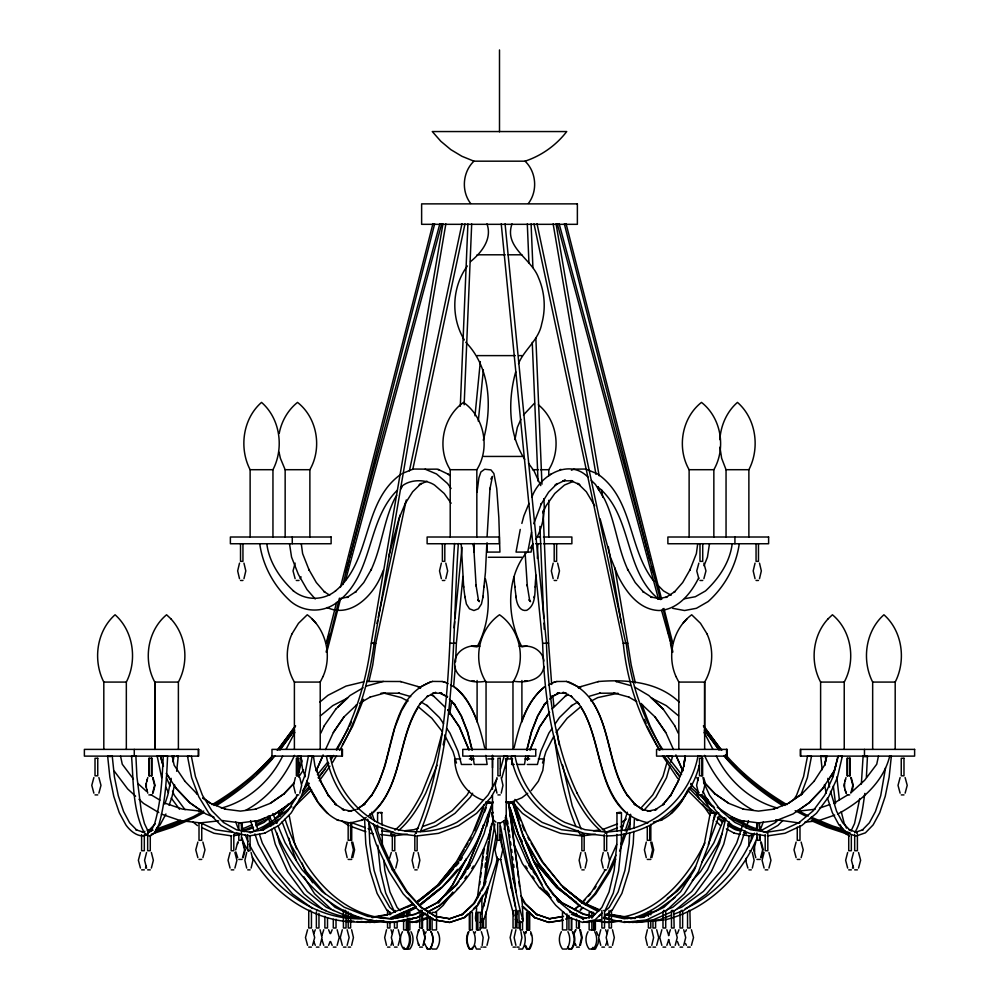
<?xml version="1.0" encoding="UTF-8"?>
<svg xmlns="http://www.w3.org/2000/svg" width="999" height="999" viewBox="0 0 999 999"><rect width="100%" height="100%" fill="white"/><g stroke="black" fill="none" stroke-linecap="round" stroke-linejoin="round"><path stroke-width="1.5" d="M492.495 767.744L492.519 756.118M616.907 834.327L616.883 843.581L614.16 870.441L609.04 891.97L601.848 907.504L592.457 916.77L593.369 916.395L582.467 918.768L583.503 918.88L571.453 914.297M616.92 831.243L616.982 812.736L620.416 812.237L621.453 812.799L621.353 843.78L618.593 870.953L613.286 893.094L605.494 909.652M537.787 543.743L537.387 558.441M473.913 552.385L474.263 543.419M486.85 543.419L485.439 572.265L482.829 597.664L481.443 604.02L478.371 608.791L473.913 610.526L469.468 608.791L466.396 604.02L464.822 596.253M487.137 535.951L489.997 488.099L489.835 489.435L492.457 476.436L490.846 479.058M506.056 801.885L508.741 802.122L507.979 802.721M863.561 755.731C861.887 757.08 869.467 756.88 866.633 755.744M454.57 543.481C447.752 638.786 453.921 742.644 415.959 832.704M460.302 406.293L467.907 223.901M458.354 543.556C451.71 639.26 457.467 741.083 420.367 831.668M464.148 404.782L471.69 223.926M455.581 661.8L456.368 643.294L462.962 576.498M629.682 832.779L629.17 843.581L624.899 870.441L618.106 891.97L609.178 907.504L604.77 911.213M629.832 829.694L630.569 814.285M633.828 831.393L633.229 843.78L628.87 871.203L621.89 893.406L612.512 909.652M633.965 828.296L634.415 818.993M163.361 755.856L163.237 755.993C162.175 778.671 161.064 801.673 154.658 823.601L151.349 830.619L152.098 829.932L148.002 832.741M167.42 755.968L167.595 756.243C166.533 779.12 165.397 802.309 158.941 824.412L154.47 833.079M863.111 755.968L861.35 784.128M866.395 777.284L867.457 756.268M746.178 858.278L746.178 862.299L747.889 868.081M320.055 945.341L322.04 937.549L320.055 929.757M146.304 783.341L146.304 787.362M235.702 849.874L237.712 842.07M754.582 847.864L754.582 851.872M844.53 783.341L844.53 787.362M598.613 939.497L598.089 943.493L595.392 949.05L589.135 949.05C585.414 944.117 584.89 937.062 587.999 931.705M476.448 906.98C477.46 911.375 473.426 918.506 476.948 922.314M515.984 596.253C516.246 602.022 519.055 611.85 526.71 610.327C538.374 603.846 533.466 586.188 536.351 575.324M453.658 686.051L455.332 666.395M477.023 492.345L478.883 477.884L480.894 471.978L484.702 469.243L490.959 469.917L493.868 473.489L496.74 488.523L498.838 517.682L499.925 552.085L487.325 552.085L487.112 542.869M482.754 895.279C480.407 897.414 483.703 925.386 481.118 918.905M864.809 793.418C862.861 806.767 861.687 820.978 854.719 832.829M454.058 627.834L454.67 621.64M454.97 618.543L462 547.34M474.987 415.784L480.332 361.601M478.296 421.178L483.354 369.917M173.064 761.962L173.951 755.744M176.661 771.253L178.247 756.243L177.023 755.731M885.526 767.919L880.718 795.728L875.411 811.575L869.38 822.801L862.162 830.181L863.124 829.732L855.519 832.229M890.196 755.744L891.345 756.268L889.122 777.284L885.226 796.34L879.732 812.711L873.151 824.874L865.421 832.829L856.58 835.876M477.372 898.076L483.616 848.938M719.842 439.647C720.766 425.611 726.723 411.688 737.462 402.397C756.193 418.693 760.114 448.039 748.875 469.705L748.875 537.012M479.682 884.59L480.032 881.63M480.544 877.184L481.056 872.751M481.58 868.306L482.092 863.86M483.716 885.164L491.595 823.963M710.389 812.424L714.822 813.111L710.389 812.424L704.445 843.218L694.38 869.979L680.606 891.707L663.96 907.279L644.755 916.52L624.313 918.768L605.993 914.809M482.829 597.664L483.017 596.253M484.128 587.337L484.29 586.051M534.003 597.664L534.178 596.253M535.302 587.337L535.464 586.051M485.002 867.394L485.564 862.961M451.76 700.699L449.65 714.123M685.114 756.118L683.716 766.832L685.214 756.118L683.84 765.983L677.622 782.467L670.242 795.916L670.916 794.879L662.712 804.744L663.798 803.87M732.18 543.743C730.019 562.037 718.793 578.621 705.494 590.946L695.316 596.728L684.527 598.738M482.467 860.888L483.054 856.405M483.454 853.421L484.053 848.938M514.922 439.647L517.357 427.335L520.904 419.318M697.714 543.743L696.378 553.608L689.872 570.092L690.334 569.193L682.692 582.517L674.088 592.37L675.024 591.495L665.846 597.502L667.045 596.927L657.592 598.938L660.289 598.938L650.824 596.927L652.035 597.502L642.856 591.495L643.781 592.37L635.189 582.517L627.547 569.193L628.009 570.092C617.232 547.202 615.584 521.266 604.245 498.601L595.441 484.453L591.296 480.407M485.976 859.977L486.388 856.98M486.8 853.995L488.436 842.057M488.848 839.06L490.559 826.997M486.763 826.41L488.511 814.272M487.562 823.376L488.886 814.272M512.512 758.416L511.613 764.46L514.223 764.46M525.786 756.006L524.525 764.46L517.345 764.46M800.686 795.466L807.379 777.609L811.463 756.493L810.763 755.993M709.49 543.743L707.442 557.13L704.033 565.771M495.929 822.102L493.406 819.942L492.719 815.471M506.231 758.316L506.231 816.995L505.307 819.942L501.136 822.689M543.893 666.358C542.282 680.856 524.975 683.079 513.374 681.206M527.759 552.085L531.493 532.292M859.739 798.601L854.545 823.538L851.048 830.993M494.88 824.25L484.14 885.077M442.957 223.788L371.241 643.231C366.358 680.494 355.532 717.319 336.8 750.024M445.866 223.888L374.138 643.381C369.255 680.719 358.416 717.619 339.635 750.399M389.573 858.278L391.308 852.497M496.103 835.514L491.383 862.212L483.691 885.688L473.651 903.496L461.875 914.584L462.549 914.21L449.65 918.755L435.439 916.383L421.241 907.229L407.155 891.57L393.681 869.792M497.34 857.117L496.278 863.136L488.374 887.025L477.734 905.519L464.81 917.532L449.725 922.452L434.09 919.854L418.569 910.239M500.274 840.571L501.336 834.565M532.367 544.917L531.081 552.085L516.033 552.085L520.254 529.433M487.674 887.112L483.878 906.093M504.233 829.245L506.156 818.943M321.903 935.539L323.776 929.757M668.518 935.539L670.391 929.757M763.174 851.872L761.288 857.666M312.212 756.243L308.279 777.584L301.074 796.815L291.159 812.961L278.833 825.449L264.448 833.341M714.822 813.111L708.828 844.155L698.576 871.415L684.265 893.868L666.845 910.189L646.478 919.954L624.325 922.452L603.284 917.994M826.523 756.118L824.699 765.246L826.598 756.118L824.874 764.697L814.31 780.881M668.781 939.559L666.845 945.341M326.81 652.035L340.709 598.276M498.464 858.978L487.225 909.015L484.028 918.905L481.768 921.765L479.832 922.439M739.26 543.743C736.226 565.859 724.762 586.713 708.141 601.548L696.415 608.304L684.527 610.526L672.639 608.304M171.191 778.346L167.695 795.491L164.81 804.095M174.538 784.577L172.128 796.303L169.118 805.356M326.124 652.085L339.435 598.151M826.123 759.165L826.772 756.118M878.446 756.118L876.735 764.223L864.622 780.294L851.335 792.407M376.96 623.438L377.61 620.391M378.259 617.345L400 515.122M409.415 470.891L461.975 223.739M406.281 499.95L375.786 643.331L372.752 664.922L368.906 681.568M412.774 469.443L464.997 223.876M488.174 887.999L481.456 913.848M161.626 777.609L157.193 756.131M516.733 920.404L517.07 919.505M441.995 733.378L434.265 762.274L422.053 792.819C414.947 806.443 406.83 820.067 394.967 830.107M443.181 744.854L445.167 736.251M298.951 772.102L301.723 760.214M837.661 757.217L833.154 776.548L824.699 795.229L813.061 810.938L799.1 822.539M840.346 755.744L842.282 756.393L837.374 777.609L828.671 796.84L816.495 813.223L801.835 825.474L784.989 833.278L767.507 835.876M512.025 223.863C503.658 247.39 531.655 258.691 538.461 277.622C544.78 292.12 545.941 308.666 541.695 323.901C538.823 339.972 524.338 349.4 518.518 363.599M279.208 433.416C281.481 421.366 287.887 410.065 297.515 402.397C317.357 417.919 322.277 448.089 309.877 469.705L309.877 537.012M492.994 820.304C485.452 853.708 466.92 884.852 439.548 905.743L428.596 911.413M725.836 818.293L719.567 843.218L707.492 869.979L691.695 891.508L672.926 907.154L667.245 909.614M729.332 821.977L723.751 844.155L711.363 871.59L695.054 893.868L675.411 910.189M327.073 643.356L326.211 643.181L336.576 602.434M340.409 587.337L432.942 223.639M342.894 584.565L434.665 223.876M385.339 764.497L394.842 727.572M514.11 747.826C519.23 725.873 526.023 702.01 544.143 687.112M526.635 750.361L531.356 731.842L537.562 715.983L544.979 703.458L544.28 704.52L547.365 701.31M526.885 750.361L531.605 731.842L537.812 715.983L545.217 703.458L544.53 704.52L547.614 701.31M492.932 801.81L484.078 833.728L471.74 861.837L455.744 885.239L436.925 902.859L425.075 909.24M527.31 760.064L528.446 755.681M529.97 749.824L539.535 726.972L549.438 712.349M527.46 760.064L528.596 755.681M530.119 749.824L539.685 726.972L549.575 712.349M483.279 440.247C492.307 407.717 490.447 367.395 465.771 342.232M515.721 371.815C507.679 400.349 508.479 434.078 524.725 459.365M388.561 557.13L398.888 518.806L405.432 503.071L404.957 503.996L412.674 491.745L421.316 483.329L419.18 484.777L426.96 481.181M521.853 523.426L523.863 515.896L529.008 503.359M533.778 523.738L541.408 503.621L540.934 504.532L548.613 492.157L557.23 483.566L555.107 485.027L565.397 480.082L562.837 480.869L572.077 480.781L570.741 480.581L579.82 484.777L577.684 483.329L586.326 491.745L594.755 505.931M328.234 643.294L326.735 643.206L329.171 634.19M345.791 572.527L349.038 560.501M349.85 557.492L439.897 223.614M345.579 580.232L441.695 223.863M776.535 820.479L793.106 813.923L809.115 802.746L822.751 788.386L834.24 770.791L838.336 756.118M834.552 770.229L836.126 764.585M500.474 768.955L504.27 755.606M501.873 777.784L507.879 756.618L507.017 756.243M666.795 763.011L662.999 776.36L652.759 794.954L640.684 808.341M669.692 766.508L666.495 777.796L655.844 797.127L644.118 810.114M670.903 762.274L672.502 756.63L671.703 756.268M574.2 933.553L575.511 929.757M392.345 941.545L390.971 945.341M542.519 763.036L545.941 751.635L553.721 736.4M531.431 943.493L529.033 949.05M698.064 755.606C691.595 791.445 663.199 821.19 627.847 829.732L606.505 832.167L585.002 829.669L564.797 822.389C539.023 809.065 520.329 784.128 514.922 755.606M699.35 765.097C689.485 806.518 648.438 835.763 606.48 835.926M482.192 945.429L483.141 937.487L481.381 931.705M313.798 933.553L315.284 929.757M377.572 822.09L377.597 812.637L381.668 812.424L382.055 825.074M382.018 812.736L380.981 813.298M677.459 933.553L678.945 929.757M146.691 781.355L147.315 779.42M330.107 941.545L328.609 945.341M844.904 781.355L845.541 779.42M852.11 791.283L853.246 785.351L851.235 777.559M363.524 699.3L352.622 726.298L342.37 745.042M621.628 829.857L627.409 812.237M620.791 844.292L624.175 833.953M625.137 831.006L630.469 814.772M607.155 941.545L605.631 945.341M743.955 821.091L736.675 843.069L721.965 869.804L703.408 891.383L681.693 907.154L677.472 908.79M745.054 830.981L740.646 844.292L725.561 871.69L706.43 893.98L683.94 910.314L674.25 914.06M746.028 828.021L748.476 820.629M484.552 885.688L486.014 881.28M889.709 756.118C883.278 782.529 860.713 801.697 837.637 814.11M330.607 933.553L332.155 929.757M496.978 841.033L491.733 813.061L493.169 812.299M630.257 822.152L619.567 851.073M437.038 765.234L425.736 793.144C418.606 806.817 410.477 820.466 398.576 830.531M546.515 885.501L534.065 861.95L522.589 833.715L512.524 801.897L510.489 802.721M323.014 676.523C332.467 655.494 325.886 628.583 307.267 614.772L298.476 623.326L291.97 633.878M301.748 783.753L304.445 776.56L308.466 755.744L312.35 756.48M484.577 811.987L486.201 807.654M491.983 804.395L468.881 863.386L460.477 879.27M384.965 765.983L378.746 782.467L371.366 795.916L372.04 794.879L363.836 804.744L364.922 803.87L357.417 809.015M678.908 779.72L670.491 795.916L671.166 794.879L662.961 804.744L664.048 803.87L655.044 809.877L656.43 809.29M680.981 774.225L683.041 768.731M490.834 802.721L487.437 801.822C475.049 841.32 452.497 878.895 417.27 901.897M713.386 820.541L716.758 812.162M708.316 844.442L719.592 814.797M291.995 633.878C284.915 649.113 285.901 667.607 294.393 682.08L294.393 749.387M754.37 833.178C741.57 865.471 716.982 894.205 685.139 908.69M755.993 828.983L757.629 824.787M757.354 837.337C740.833 876.797 706.83 909.627 664.697 919.954M760.102 830.269L763.386 821.802M522.065 721.303C526.61 708.341 533.578 695.866 544.393 687.112M383.454 570.104L381.281 575.324C373.089 595.441 350.674 618.518 327.135 607.529M395.392 726.186L401.436 710.963L407.729 700.511M474.562 830.693L483.741 807.592M484.115 804.719L472.477 833.616L456.368 861.8L437.699 885.151M466.083 859.128L452.485 885.501M413.861 852.497L412.1 860.289L413.861 868.081M418.106 868.081L419.867 860.289L418.106 852.497M418.481 931.617L419.243 929.757M423.489 945.341L425.249 937.549L423.489 929.757M468.369 931.705C465.734 937.162 466.108 943.905 469.33 949.05L472.39 949.05C475.749 943.968 476.161 937.137 473.401 931.705M525.624 933.566L526.386 931.705M580.894 852.497L579.133 860.289L580.894 868.081M585.139 868.081L586.9 860.289L585.139 852.497M579.757 945.341L581.518 937.549L579.757 929.757M496.953 777.559L495.179 785.351L496.953 793.144M501.211 793.144L502.972 785.351L501.211 777.559M496.715 842.07L494.955 849.874L496.715 857.666M500.974 857.666L502.747 849.874L500.974 842.07M474.737 933.566L475.499 931.705M515.896 929.757L514.135 937.549L515.896 945.341M520.154 945.341L521.928 937.549L520.916 931.617M178.247 756.243L177.185 756.618M466.246 859.128L452.222 885.289L438.511 903.096M724.412 817.731L713.823 842.919L701.822 862.037M722.352 833.154L717.607 844.442L700.486 871.702L692.319 880.606M351.611 945.341L353.434 937.549L351.611 929.757M424.662 943.493L427.26 949.05L430.07 949.05C433.441 943.943 433.953 937.149 431.068 931.705M647.389 929.757L645.566 937.549L647.389 945.341M651.785 945.341L653.608 937.549L651.785 929.757M246.691 852.497L244.867 860.289L246.691 868.081M297.14 756.58L300.761 755.731M251.111 868.081L252.947 860.289L251.111 852.497M752.309 868.081L754.133 860.289L752.309 852.497M239.51 563.124L237.662 570.916L239.51 578.708M243.956 578.708L245.804 570.916L243.956 563.124M295.354 777.559L293.506 785.351L295.354 793.144M299.8 793.144L301.648 785.351L299.8 777.559M441.371 563.124L439.523 570.916L441.371 578.708M445.816 578.708L447.664 570.916L445.816 563.124M347.153 842.07L345.304 849.874L347.153 857.666M351.598 857.666L353.446 849.874L351.598 842.07M352.734 857.666L354.583 849.874L352.734 842.07M386.526 929.757L384.677 937.549L386.526 945.341M553.184 563.124L551.336 570.916L553.184 578.708M557.629 578.708L559.477 570.916L557.629 563.124M418.606 929.757L416.758 937.549L418.606 945.341M423.052 945.341L424.9 937.549L423.052 929.757M468.956 931.705C466.196 937.137 466.608 943.968 469.967 949.05M524.8 933.566L525.599 931.705M561.363 931.705C558.316 937.074 558.816 944.092 562.474 949.05L566.908 949.05C570.279 943.968 570.691 937.137 567.919 931.705M575.137 931.617L575.948 929.757M580.394 945.341L582.242 937.549L580.394 929.757M755.044 563.124L753.196 570.916L755.044 578.708M608.029 929.757L606.181 937.549L608.029 945.341M646.266 842.07L644.417 849.874L646.266 857.666M759.49 578.708L761.338 570.916L759.49 563.124M612.474 945.341L614.323 937.549L612.474 929.757M650.724 857.666L652.572 849.874L650.724 842.07M651.847 857.666L653.696 849.874L651.847 842.07M698.463 777.559L696.615 785.351L698.463 793.144M702.921 793.144L704.77 785.351L702.921 777.559M349.625 726.136L351.448 721.94M395.791 868.081L397.664 860.289L395.791 852.497M603.209 852.497L601.336 860.289L603.209 868.081M607.692 868.081L609.552 860.289L607.692 852.497M487 945.341L488.873 937.549L487 929.757M512 929.757L510.127 937.549L512 945.341M316.146 770.791L323.002 755.219M316.283 770.791L323.152 755.219M126.336 749.387L126.336 682.08C137.4 660.401 133.629 631.193 115.072 614.772C96.516 631.193 92.745 660.401 103.809 682.08L103.809 749.387M895.191 749.387L895.191 682.08C906.255 660.401 902.484 631.193 883.928 614.772C865.371 631.193 861.6 660.401 872.664 682.08L872.664 749.387M272.952 537.012L272.952 469.705C284.191 448.039 280.269 418.693 261.538 402.397C242.807 418.693 238.886 448.039 250.125 469.705L250.125 537.012M320.779 733.191L324.038 726.261M325.524 749.562L333.341 732.492L343.806 717.082L356.593 704.944L355.831 705.456M609.677 860.052L616.67 844.492M615.908 855.144L608.516 871.603L594.78 893.805L584.977 904.632M683.716 945.341L685.701 937.549L683.716 929.757M146.566 852.497L144.58 860.289L146.566 868.081M151.361 868.081L153.359 860.289L151.361 852.497M615.796 859.227L610.114 871.44L595.854 893.805L585.764 904.632M847.639 852.497L845.641 860.289L847.639 868.081M852.434 868.081L853.296 866.22M178.396 749.387L178.384 682.08C189.173 662.112 186.426 635.476 170.829 618.768M147.765 777.559L145.754 785.351L147.765 793.144M152.597 793.144L154.595 785.351L152.597 777.559M153.022 793.144L155.02 785.351L153.022 777.559M237.5 843.943L238.361 842.07M242.545 857.666L244.555 849.874L242.545 842.07M243.194 857.666L245.205 849.874L243.194 842.07M342.307 929.757L340.297 937.549L342.307 945.341M542.857 512.712L546.141 505.681L554.795 493.481L564.497 485.027L573.301 481.406M347.14 945.341L349.138 937.549L347.14 929.757M425.287 933.566L426.161 931.705M656.693 945.341L658.703 937.549L656.693 929.757M675.224 945.341L677.235 937.549L675.224 929.757M755.806 842.07L753.795 849.874L755.806 857.666M760.639 857.666L762.637 849.874L760.639 842.07M845.978 777.559L843.98 785.351L845.978 793.144M850.811 793.144L852.821 785.351L850.811 777.559M230.057 852.497L228.047 860.289L230.057 868.081M234.902 868.081L236.913 860.289L234.902 852.497M764.098 852.497L762.087 860.289L764.098 868.081M768.943 868.081L770.953 860.289L768.943 852.497M393.369 929.757L391.333 937.549L393.369 945.341M398.239 945.341L400.274 937.549L398.239 929.757M600.761 929.757L598.726 937.549L600.761 945.341M526.598 552.41C505.519 578.209 506.868 618.244 521.903 646.902C531.543 644.005 542.882 650.873 543.893 661.038M337.15 945.341L339.223 937.549L337.15 929.757M661.85 929.757L659.777 937.549L661.85 945.341M140.447 852.497L138.374 860.289L140.447 868.081M145.467 868.081L146.366 866.22M853.533 852.497L851.46 860.289L853.533 868.081M858.553 868.081L860.626 860.289L858.553 852.497M93.869 777.559L91.783 785.351L93.869 793.144M98.889 793.144L100.974 785.351L98.889 777.559M295.13 563.124L293.044 570.916L295.13 578.708M300.15 578.708L301.061 576.835M197.864 842.07L195.779 849.874L197.864 857.666M202.884 857.666L204.982 849.874L202.884 842.07M307.567 929.757L305.482 937.549L307.567 945.341M312.587 945.341L314.673 937.549L312.587 929.757M402.472 931.705C399.325 937.062 399.862 944.13 403.608 949.05L409.865 949.05C413.586 944.117 414.11 937.062 411.001 931.705M698.85 563.124L696.765 570.916L698.85 578.708M703.87 578.708L705.956 570.916L703.87 563.124M685.501 931.617L686.413 929.757M691.433 945.341L693.518 937.549L691.433 929.757M796.116 842.07L794.018 849.874L796.116 857.666M801.136 857.666L803.221 849.874L801.136 842.07M900.111 777.559L898.026 785.351L900.111 793.144M905.131 793.144L907.217 785.351L905.131 777.559M713.848 537.012L713.848 469.705C726.248 448.089 721.315 417.919 701.485 402.397C681.643 417.919 676.723 448.089 689.123 469.705L689.123 537.012M320.217 749.387L320.217 682.08L323.039 676.523M282.642 756.093C270.542 780.793 248.139 800.998 221.303 808.104M286.089 749.312L294.905 732.267M294.505 755.369C284.365 777.996 267.844 798.488 245.766 810.289M476.835 537.012L476.835 469.705C490.434 448.126 484.39 417.132 463.524 402.397C442.657 417.132 436.613 448.126 450.212 469.705L450.212 537.012M548.788 475.824L548.788 469.705C561.588 449.275 557.13 420.067 538.361 404.795M535.926 539.223C542.807 527.047 545.367 512.612 543.743 498.763M512.974 749.387L512.974 682.08C526.76 660.501 520.541 629.382 499.512 614.772C478.496 629.382 472.265 660.501 486.051 682.08L486.051 749.387M165.934 814.01L160.09 824.824L156.631 828.433M348.176 728.795L336.176 749.625M471.64 949.05L472.614 947.289M688.898 788.086L681.181 801.947L671.303 813.373M687.737 790.646C681.867 802.996 673.214 814.784 660.389 820.479M496.915 779.02L488.124 794.967L474.026 810.589L456.955 822.327C432.155 834.877 402.197 834.877 377.397 822.327L377.522 822.377C352.472 808.703 335.152 783.566 330.107 755.606M495.479 789.385L491.221 797.115L476.573 813.348L458.591 825.686L438.474 833.341L417.195 835.926M459.89 879.27L468.668 863.386L480.507 834.877L483.691 824.712C472.639 857.954 448.126 885.988 418.993 904.969M477.797 903.92L481.468 897.427M571.316 949.05C574.65 943.955 575.049 937.149 572.327 931.705M480.169 893.318L474.338 903.496L462.337 914.584L463.049 914.21L449.026 918.905L449.862 918.755L435.676 916.495L420.716 907.229L406.218 891.57L392.32 869.792M481.63 890.771L483.828 886.962M698.676 577.922C690.983 593.493 677.797 609.79 658.94 610.526C638.898 609.74 625.749 591.658 617.719 575.324L610.439 557.13L600.112 518.806M704.882 842.919C688.299 876.135 661.638 909.402 623.426 916.857M695.579 866.533C681.33 888.673 661.213 908.678 635.751 917.132M469.418 790.971L467.107 794.967L452.285 810.589L434.328 822.327L422.714 826.523M472.627 793.243L470.392 797.115L454.982 813.348L436.188 825.624L420.542 831.293M458.603 859.028L464.06 849.649M465.621 846.977L467.957 842.956M469.518 840.271L471.078 837.599M147.502 834.565C139.311 838.898 130.245 831.118 125.849 824.874L119.268 812.711L113.774 796.34L109.878 777.284L107.655 756.268L108.329 755.856M111.913 755.731L110.527 756.568L107.655 756.268M331.293 759.415L333.654 755.394M332.555 762.487L336.488 755.768M460.614 860.389L462.187 857.716M891.345 756.268L890.683 756.58M418.556 706.768C397.614 739.685 402.497 785.514 372.427 813.373M621.453 812.799L619.13 813.398L616.982 812.736M297.44 795.254L287.987 810.738L276.586 822.389L263.074 829.932L263.811 829.669L249.5 832.242M794.168 799.15L796.578 795.229L803.583 776.548L807.592 755.731L811.463 756.493M407.492 949.05C411.076 944.055 411.551 937.087 408.579 931.705M594.118 949.05L595.204 947.289M605.319 869.792L591.845 891.57L581.593 902.896M531.943 497.04C539.535 475.337 569.617 457.779 588.186 477.385M415.671 835.751L395.916 833.341L375.674 825.636C349.787 811.488 331.755 785.564 326.498 756.63L329.108 755.744M429.895 949.05C433.479 944.08 433.853 937.087 430.994 931.705M593.606 949.05C597.227 944.08 597.714 937.087 594.705 931.705M396.74 495.267L394.755 498.601C383.416 521.266 381.768 547.202 370.991 570.092L371.453 569.193L363.811 582.517L355.219 592.37L356.144 591.495L346.965 597.502L348.176 596.927L341.421 598.364M400.524 489.26L402.035 486.863M528.396 203.434C537.887 190.996 536.388 171.978 525.062 161.176L473.938 161.176L461.925 156.294L450.799 149.613L440.846 141.296L432.28 131.556L566.72 131.556C556.143 145.317 541.533 155.707 525.062 161.176M594.417 889.01L596.053 886.438M591.858 949.05L592.994 947.289M406.343 949.05C410.102 944.13 410.626 937.062 407.492 931.705M298.651 777.147L303.521 769.667M304.658 788.386L307.942 783.353M308.079 783.353L302.709 790.596M825.361 784.615L822.901 788.386L809.252 802.746L797.989 810.639M827.821 780.843L834.377 770.791M330.294 758.328L331.98 755.843M552.11 728.371L548.863 733.141L540.846 751.298L537.425 764.46L527.31 764.46M555.344 723.588L559.39 717.619L571.965 705.344L571.353 705.856L577.734 702.01M464.885 878.633L466.608 876.111M471.778 868.543L473.501 866.021M323.901 726.261L335.689 709.327M333.341 732.492L343.943 717.082M295.354 725.936L277.597 750.324M294.368 730.232L280.107 749.837M458.903 881.543L456.318 885.239L436.863 902.859L424.488 909.24M461.501 877.846L465.821 871.69M467.544 869.23L470.142 865.534M318.381 778.171L328.858 763.336M329.932 766.208L319.28 780.843M707.03 633.878L700.499 623.326L691.695 614.772C673.064 628.583 666.57 655.481 675.986 676.523M295.617 725.936L277.247 750.311M294.58 730.232L279.807 749.837M445.604 895.029L451.623 886.687M452.797 892.045L443.194 905.356L435.289 912.474M467.357 265.984C451.735 287.125 450.661 317.557 464.348 339.947M530.057 548.276L533.229 543.893M523.451 415.01L534.515 403.196M604.982 835.763L584.103 833.341L562.812 825.624C536.176 811.825 516.72 786.126 511.088 756.618L511.963 756.243M281.456 812.961L287.912 804.27M822.177 769.754L820.753 756.243L821.49 755.843M825.049 755.744L823.526 756.58L820.753 756.243M531.193 790.621L538.311 781.33L542.782 770.529L544.318 758.928L538.311 758.928M583.703 834.103L580.069 834.302L577.971 830.419M556.056 732.442L567.182 718.206L580.494 706.967M317.382 774.687L327.784 762.062M318.244 777.484L324.887 769.43M457.055 861.712L437.612 885.151L417.132 901.935M828.171 618.768C812.524 635.464 809.864 662.1 820.616 682.08L820.604 749.387M511.513 801.885L510.177 802.397M272.702 756.131L251.373 777.984L233.429 792.494L214.036 805.444M275.175 755.656C258.616 775.524 238.199 791.932 216.346 805.656M309.815 788.273L299.363 799.237M311.651 789.834L292.994 808.191M457.542 869.355L441.908 887.611L419.592 904.969M272.165 756.118C255.07 775.549 234.228 791.395 212.088 804.657M271.628 759.165L256.731 773.763M473.938 161.176C462.612 171.978 461.113 190.996 470.604 203.434M452.922 869.53L439.135 885.126L416.521 901.947M455.881 866.183L458.828 862.849M579.545 905.156L574.113 909.54M580.082 910.052L582.042 907.879M682.929 623.326L687.075 618.768M508.404 802.834L512.362 801.835L521.753 832.267M248.114 835.614L235.102 833.278L221.091 825.474L208.741 813.011L198.826 796.84L191.621 777.609L187.525 756.393L189.161 755.744M191.308 755.968L195.417 776.548L202.422 795.229L211.863 810.713L223.576 822.539L236.763 829.907L249.912 832.167M690.709 876.548L677.135 891.358L667.257 898.376M580.119 905.156L574.537 909.54M583.279 901.76L585.389 899.5M588.561 896.103L590.671 893.83M580.719 910.052L582.729 907.879M294.118 783.079L283.666 794.093L284.403 793.593L270.367 803.321L255.132 809.29L256.131 809.103L240.384 811.113L224.775 809.103L225.637 809.29L210.539 803.321L202.872 798.014M283.803 794.093L294.268 783.079M296.266 797.227L290.422 803.246L275.15 813.923M296.403 797.227L290.559 803.246L275.012 813.923L258.441 820.479M814.447 780.881L801.76 794.093L802.497 793.593L788.461 803.321L773.226 809.29L774.088 809.103L758.478 811.113L742.869 809.103L743.868 809.29L728.633 803.321L714.597 793.593L715.334 794.093L703.833 781.98M550.449 698.089L552.509 695.941M549.662 699.163L552.747 695.941L551.398 696.84L558.853 693.081M470.529 261.601C481.53 252.61 492.432 238.986 486.975 223.863M155.207 823.9L149.013 830.231L149.95 829.744L147.415 830.581M777.559 820.391L775.424 822.539L762.599 829.732L759.814 830.231M782.966 820.379L777.909 825.474L765.496 832.417M305.157 787.487L309.328 783.328M302.635 793.268L308.916 787M520.479 921.715L519.168 922.439M601.972 913.161L595.054 919.817L582.617 922.452L569.155 917.357L555.806 905.356C533.791 878.458 522.489 845.179 510.302 813.124M552.147 708.878L565.034 696.44M167.595 756.243L163.237 755.993M335.539 709.327L350.05 695.491L363.074 687.811M337.824 707.28L347.44 698.051M467.907 914.085L464.235 917.532L449.525 922.452L434.29 919.854L422.964 912.636M473.526 908.728L476.885 905.519M828.159 618.768L832.429 614.772C851.648 630.744 855.968 660.439 844.23 682.08L844.242 749.387M453.321 892.656L439.223 905.868L428.271 911.762M456.58 889.61L458.741 887.574M390.709 833.84L392.844 831.967M418.269 901.935L436.563 886.138M419.805 905.806L440.946 887.562M401.461 473.901C361.526 501.598 372.365 560.826 335.452 590.946L335.689 590.759C323.464 600.811 305.494 600.811 293.256 590.759L293.506 590.946C280.207 578.621 268.981 562.037 266.82 543.743M397.227 490.322C366.271 520.879 373.826 573.838 338.087 601.548L337.849 601.735C324.363 612.812 304.583 612.812 291.109 601.735L290.859 601.548C274.238 586.713 262.774 565.859 259.74 543.743M400.474 487.549C408.628 479.045 425.124 478.858 434.503 485.027L444.205 493.481L451.123 503.246M599.275 915.846L601.473 913.985M604.295 916.695L612.287 909.964M269.718 817.644L264.136 822.389L256.181 826.073M274.525 818.855L280.157 814.148M319.892 702.022L327.959 695.316L346.041 686.088L363.836 681.78M320.479 715.821L332.742 705.631L347.627 698.039M564.897 696.44L568.256 694.367L565.521 695.928M423.176 901.96L437.237 890.434M294.693 799.774L286.738 806.268L273.389 815.109M418.906 687.737L431.006 681.618M291.683 806.543L278.783 816.82L264.036 826.198L250.137 832.979M527.709 793.281L521.903 797.739L511.101 802.209M160.964 755.843L156.693 756.493M639.622 917.132L657.092 910.239M656.967 910.326L675.212 897.377M600.861 919.579L587.087 922.439L583.416 921.39M270.23 803.321L284.265 793.593M788.323 803.321L802.359 793.593M132.368 755.744L131.543 756.268C133.579 781.83 132.467 809.415 144.281 832.829C146.266 833.753 148.676 837.237 151.124 835.351M626.385 819.005L621.603 822.327M150.687 835.664L154.895 832.779M357.167 809.015L364.672 803.87L363.586 804.744L371.803 794.879L371.128 795.916C396.128 761.638 385.314 697.19 432.53 681.418M366.221 817.457L361.263 820.479M368.606 815.821C403.908 788.873 396.266 737.062 420.554 703.059L419.855 704.12L428.109 695.691L426.985 696.59L435.714 692.369L434.303 692.956M511.063 802.721L513.723 801.835L526.523 833.616L542.632 861.8L561.301 885.151L581.88 902.921L598.039 911.45M842.307 756.493L841.545 756.643M215.821 804.02L223.489 799.138M278.758 819.13L260.876 829.694M565.958 919.055L568.481 917.444M424.637 914.522L422.302 915.221M671.765 643.344L672.789 643.181L663.96 608.466M566.196 919.055L568.781 917.444M578.496 688.111L581.093 686.55L597.877 681.705M578.646 688.111L581.243 686.55M834.053 803.134L847.739 794.917M359.677 703.196L370.055 697.152M278.871 813.386C288.586 810.713 274.613 812.499 279.945 816.208M265.185 833.079L249.563 835.876M203.709 811.038L193.394 816.645L171.716 826.011L154.795 831.605M203.471 812.811L194.393 817.744L172.602 827.16L151.386 834.165M417.182 913.498L419.817 912.075M425.537 913.236L417.32 917.669L393.968 922.439L375.986 920.591M508.703 802.709L512.25 801.897M404.083 914.11L397.215 917.681M408.004 912.037L415.871 907.879M252.26 824.674L242.332 828.983M256.381 822.514L264.623 818.193M255.756 824.874L269.555 817.632M591.046 701.111L597.789 697.589L618.006 693.219M198.626 811.762L201.336 810.364M420.367 911.375L414.872 914.21L391.433 918.768L367.682 916.383L344.23 907.229L321.865 891.358L301.985 869.692L285.177 842.919L278.122 826.136M424.563 913.498L416.496 917.669L391.72 922.452C336.089 923.039 292.769 876.348 274.275 827.509M548.488 685.039L555.357 681.705M551.635 696.84L559.103 693.081M407.979 906.842L413.374 904.17L401.049 909.777M394.505 917.681L415.684 907.192M549.725 474.737L550.899 474.175M559.727 469.917L560.951 469.33M253.534 827.297L248.639 829.669L242.532 830.581M392.894 917.681L415.734 907.129M799.437 822.377L783.541 829.732L766.733 832.229M135.464 756.368L135.439 755.731M412.599 904.033L389.373 914.197L372.877 916.982M390.809 917.681L416.346 906.505M326.211 643.181L327.934 643.418L327.048 643.244M675.174 910.314L652.959 919.954L629.12 922.439L624.288 921.553M571.416 470.217L573.975 469.13L585.751 469.043L597.539 473.901C633.628 498.913 628.071 549.05 653.846 581.218M362.899 819.904L351.361 822.689M655.282 809.877L656.668 809.29L647.402 811.313L649.188 811.113M662.025 819.904L653.309 822.065M553.696 682.292L556.88 681.505M180.682 820.129L156.006 829.245M182.929 820.703L155.919 830.706M403.159 473.126L413.249 469.043L425.025 469.13L436.551 473.988L447.577 483.553L451.073 488.486M234.34 833.953L237.225 832.804M242.982 830.506L251.611 827.047M514.71 755.744L511.088 756.618M510.052 802.721L512.974 801.81L514.685 806.143M284.565 812.637L286.039 812.237M671.478 915.134L659.015 919.954L632.704 922.439L628.171 921.652M602.26 829.669L617.457 823.9M605.956 832.242L617.457 827.871M620.329 826.785L623.201 825.686M419.68 921.278L416.383 922.452L411.576 921.515M422.465 920.216L428.034 918.106M394.106 834.402L391.121 834.44M418.356 828.096L413.998 829.669L404.782 830.743M819.555 808.104L829.707 804.62M834.689 815.122L818.468 820.679L804.732 822.214M411.588 918.88L414.26 917.956M419.767 919.954L412.362 922.452L409.028 921.89M422.552 919.005L426.735 917.582M510.289 802.709L513.673 801.81M144.88 831.405L142.345 832.242L143.481 832.229L135.876 829.732L136.838 830.181L129.62 822.801L123.589 811.575L118.282 795.728L114.423 776.872L112.225 755.968M148.564 831.58L153.034 830.181M510.002 802.709L512.974 801.81M589.485 696.203L600.387 693.031L599.512 693.231L614.947 693.156L613.923 692.956L629.083 697.152M365.684 686.276L383.366 681.418M369.917 697.152L385.077 692.956L380.994 693.219M507.879 756.618L504.483 755.744M510.851 802.721L512.524 801.897M597.727 681.705L598.751 681.505M257.58 820.679L258.579 820.479M775.674 820.679L776.673 820.479M355.806 809.627L348.276 811.313L350.062 811.113M383.691 920.541L374.675 922.452L367.045 921.615M395.055 918.468L415.871 914.21M379.283 920.666L370.142 922.452L360.939 921.515M506.118 801.972L508.354 802.122L517.42 868.306M479.882 646.203C468.369 643.868 454.557 650.761 454.682 663.698C454.67 679.545 472.952 683.84 485.626 681.206M372.115 917.681L387.025 914.997M376.71 920.603L366.408 922.452L357.005 921.565M750.886 835.614L753.77 835.102M662.936 608.616L671.927 643.356M672.414 756.643L669.08 755.731M372.989 920.691C324.625 928.895 275.849 898.95 252.485 857.392M563.561 916.383L549.35 918.755L536.451 914.21L537.125 914.584L525.349 903.496L521.053 895.866M562.849 920.216L549.075 922.439L535.139 917.669L523.239 906.592M562.25 916.62L549.138 918.755L549.974 918.905L535.951 914.21L536.663 914.584L524.662 903.496L521.753 898.413M562.986 920.216L548.439 922.314M425.087 469.243L436.713 469.13L439.273 469.917M671.728 643.269L672.789 643.181M233.366 835.713L239.198 834.852M701.773 756.643L699.163 755.744M742.844 834.814L749.437 835.876M434.54 692.956L432.767 693.156L441.845 693.231L440.059 693.031M558.941 693.031L557.155 693.231L566.233 693.156L563.049 692.369L571.765 696.59L570.641 695.691L578.896 704.12L578.209 703.059C605.157 738.611 593.955 811.275 647.639 822.689M471.753 681.206L474.425 680.856M257.717 820.679L240.384 822.889L223.189 820.679M775.811 820.679L758.478 822.889L741.283 820.679M625.774 643.381L537.025 223.739M593.506 830.743L599.35 830.032M595.479 834.265L581.805 835.926L560.526 833.341L540.297 825.624L522.427 813.348L513.636 803.608M407.442 834.202L392.52 835.926L380.594 834.552M218.706 820.853L200.374 822.889L180.532 820.679L161.363 814.11M798.626 811.113L815.147 809.265M621.528 920.741L605.194 922.452L596.266 920.653M630.419 918.605L634.964 918.131M639.51 917.656L644.055 917.182M622.315 917.269L626.823 916.832M620.579 921.14L607.28 922.452L604.158 921.877M663.174 920.091L636.413 922.452L631.955 921.702M625.699 643.431L627.759 643.231L614.885 567.944M670.853 643.431L661.538 610.314M556.63 681.505L566.72 681.418M373.301 643.431C376.111 643.269 369.093 642.994 372.19 643.393M598.601 681.505C626.623 679.283 657.717 681.593 679.108 702.022M477.097 254.795L505.294 254.795M508.004 254.795L521.903 254.795M477.097 355.619L515.347 355.619M518.906 355.619L521.903 355.619M483.653 456.443L521.903 456.443M250.125 469.705L272.952 469.705M279.033 452.172L280.394 458.279L285.152 469.705L309.877 469.705M450.212 469.705L476.835 469.705M532.567 469.705L538.311 469.705M540.509 469.705L548.788 469.705M689.123 469.705L713.848 469.705M719.917 447.177L721.653 458.279L726.048 469.705L748.875 469.705M537.175 537.012L540.359 537.012M543.456 537.012L571.878 537.012L571.878 543.743L543.456 543.743M535.676 543.743L540.996 543.743M488.299 557.267L521.903 557.267M240.522 580.469L242.944 580.469M296.278 580.469L299.013 580.469M442.382 580.469L444.805 580.469M554.195 580.469L556.618 580.469M699.987 580.469L702.722 580.469M756.056 580.469L758.478 580.469M519.118 646.203L527.247 646.203M103.809 682.08L126.336 682.08M178.396 682.08L154.758 682.08L154.758 749.387M294.355 682.08L320.217 682.08M486.051 682.08L512.974 682.08M675.961 676.523L678.821 682.08L704.645 682.08C713.161 667.607 713.998 649.125 707.005 633.878M820.616 682.08L844.242 682.08M872.664 682.08L895.191 682.08M460.689 758.928L454.682 758.928C454.995 776.423 465.784 793.868 482.492 799.974M469.355 758.928L474.001 758.928M487.899 758.928L493.706 758.928M505.294 758.928L511.101 758.928M524.999 758.928L529.645 758.928M471.54 764.46L461.426 764.46L458.017 751.298L449.987 733.141L446.753 728.371M95.017 794.904L97.752 794.904M148.863 794.904L151.91 794.904M296.366 794.904L298.788 794.904M497.914 794.904L500.237 794.904M699.487 794.904L701.91 794.904M847.09 794.904L849.712 794.904M901.248 794.904L903.983 794.904M647.277 822.789L647.964 822.789M797.252 822.789L799.812 822.789M148.314 833.216L147.665 833.216L147.665 850.736L150.275 850.736L150.275 836.138M415.234 833.216L416.383 833.216M604.994 833.216L606.43 833.216M767.032 833.216L767.831 833.216L767.831 850.736L765.197 850.736L765.197 834.677M856.655 833.216L857.404 833.216M242.095 840.309L238.811 840.309L238.811 833.016M749.787 850.736L751.298 850.736M199.013 859.427L201.748 859.427M238.811 859.427L242.095 859.427M348.164 859.427L351.723 859.427M497.689 859.427L500.974 859.427M647.277 859.427L650.836 859.427M756.905 859.427L760.189 859.427M797.252 859.427L799.987 859.427M141.596 869.854L144.318 869.854M147.665 869.854L150.275 869.854M231.169 869.854L233.803 869.854M247.702 869.854L250.1 869.854M393.107 869.854L394.78 869.854M414.822 869.854L417.145 869.854M581.855 869.854L584.178 869.854M604.22 869.854L606.668 869.854M748.9 869.854L751.298 869.854M765.197 869.854L767.831 869.854M848.725 869.854L851.335 869.854M854.682 869.854L857.404 869.854M310.764 910.464L308.753 910.464L308.716 927.984L311.451 927.984L311.451 911.925M316.596 910.464L318.119 910.464M324.875 910.464L325.936 910.464M333.304 910.464L334.153 910.464M343.531 910.464L345.816 910.464M388.211 910.464L387.537 910.464L387.537 914.847M394.48 910.464L395.192 910.464M420.154 910.464L419.617 927.984L422.527 927.984L422.527 911.925M420.429 910.464L421.978 910.464M514.847 910.464L515.484 910.464L515.484 927.984L513.036 927.984L513.036 910.464M517.02 910.464L516.87 927.984L519.18 927.984L518.843 910.464M603.808 910.464L604.52 910.464L604.52 927.984L601.873 927.984L601.873 910.464M610.789 910.464L611.463 910.464L611.463 927.984L609.04 927.984L609.04 910.464M663.536 910.464L664.198 910.464M672.227 910.464L672.901 910.464M673.801 910.464L674.125 927.984L671.49 927.984L671.49 910.464M681.093 910.464L682.329 910.464M688.923 910.464L689.61 910.464M689.884 910.464L690.284 927.984L687.549 927.984L687.549 911.925M427.997 912.412L430.07 912.412M432.092 912.412L436.526 912.412L436.526 929.932L432.092 929.932L432.092 918.256M470.079 912.412L472.39 912.412L472.39 929.932L469.33 929.932L469.33 913.873M564.085 912.412L562.474 912.412L562.474 929.932L566.908 929.932L566.908 913.873M569.917 912.412L571.515 912.412M593.031 912.412L589.135 912.412L589.135 918.256M479.97 927.984L482.13 927.984L482.13 919.23M520.367 929.932L522.527 929.932L522.527 921.178M308.716 947.102L311.451 947.102M316.371 947.102L318.968 947.102M324.875 947.102L327.51 947.102M333.291 947.102L336.014 947.102M343.406 947.102L346.029 947.102M348.214 947.102L350.612 947.102M387.537 947.102L389.96 947.102M394.48 947.102L397.127 947.102M419.617 947.102L422.527 947.102M480.969 947.102L482.13 947.102M483.516 947.102L485.964 947.102M513.036 947.102L515.484 947.102M516.87 947.102L519.18 947.102M576.473 947.102L579.383 947.102M601.873 947.102L604.52 947.102M609.04 947.102L611.463 947.102M648.388 947.102L650.786 947.102M652.971 947.102L655.594 947.102M662.986 947.102L665.709 947.102M671.49 947.102L674.125 947.102M680.032 947.102L682.629 947.102M687.549 947.102L690.284 947.102M480.357 949.05L476.473 949.05L474.737 945.429M518.643 949.05L522.527 949.05C525.761 943.918 526.136 937.162 523.501 931.705M366.833 681.418L400.399 681.505M626.922 643.169L627.759 643.231L631.168 664.81L635.364 682.929M432.28 681.418L442.37 681.505M188.324 756.643L187.537 756.493M486.925 801.81L487.774 801.885M623.938 643.431L623.214 643.331L534.003 223.876M547.902 643.181L548.588 643.256L543.056 510.751M492.794 813.398L491.733 813.061M451.198 643.393L450.412 643.256L456.068 643.231M374.987 643.194L375.786 643.331L373.226 643.381M362.375 918.755C313.386 920.291 270.367 886.725 249.226 844.242M361.85 918.356C327.123 918.768 296.491 897.127 276.973 869.704L262.325 843.069L259.415 834.277M346.178 920.541L353.908 921.265M393.731 918.755C338.324 918.943 300.287 867.444 285.077 819.143M361.001 917.819L347.365 916.395L326.311 907.279L307.305 891.508L291.508 869.979L279.433 843.218L276.848 832.954M370.055 919.967L373.027 920.279M798.626 822.889L775.823 819.667M200.374 811.113L182.355 809.103L164.947 803.134M381.755 830.918L392.495 832.167M373.127 833.678L369.992 833.278M358.366 916.907L353.908 916.395L335.04 907.279L327.185 899.924M578.908 831.817L561.388 829.669L542.157 822.389L524.975 810.589L514.897 799.425M471.753 646.203L477.097 646.902C488.086 626.286 491.121 601.648 485.452 578.983M566.47 681.418L580.344 687.737M524.575 680.856L527.247 681.206M442.12 681.505L445.304 682.292M849.4 835.926L844.53 833.079M648.938 811.113L650.724 811.313L641.445 809.29L643.081 809.877L634.328 803.87L635.414 804.744L627.197 794.879L627.872 795.916C608.179 766.583 611.188 728.121 590.734 699.2M349.812 811.113L351.598 811.313L342.332 809.29L343.718 809.877M231.843 832.167L215.459 829.732L200.899 822.989M767.157 832.167L750.361 829.669L734.864 822.389L721.203 810.976L709.552 795.254L703.508 781.905M765.634 835.713L749.2 833.266L732.679 825.624L717.719 813.198M231.493 835.876L214.011 833.278L201.623 827.547M611.126 914.447L635.127 918.506M740.746 830.669C734.914 830.581 733.566 828.408 727.684 825.336M740.346 834.377L733.815 833.079M607.504 914.197L631.356 918.493M734.552 833.341L726.373 828.908M542.857 643.356L542.632 643.294C544.218 694.33 551.236 746.415 573.201 793.019L573.264 793.144C580.394 806.817 588.523 820.466 600.424 830.531M402.822 916.92L400.062 916.395L400.824 916.77M401.798 920.504L404.682 921.053M589.984 915.346L584.128 914.21L562.137 902.859L554.283 895.554M604.632 918.206L607.567 918.768M596.94 920.479L601.273 921.315M605.869 914.197L627.722 918.481M604.495 917.681L610.589 918.88M132.392 756.58L131.543 756.268M590.571 915.733L583.129 914.21L562.075 902.859L554.233 895.678M672.265 643.206L670.454 643.393L672.19 652.035M348.526 822.689L336.975 819.904M615.634 681.418L616.658 681.618M400.249 681.505L401.273 681.705M740.421 820.479L741.42 820.679M222.327 820.479L223.326 820.679M490.509 802.709L488.374 801.885L492.445 802.846M487.937 802.721L485.939 802.122M488.149 802.721L487.175 802.422M616.508 681.618L630.394 685.501M489.835 802.709L487.487 801.885M401.123 681.705L417.907 686.55L420.504 688.111M410.739 696.603L398.476 693.031L399.35 693.231L384.053 693.156L401.211 697.589L407.954 701.111M486.276 801.897L488.711 802.709M488.511 802.721L487.225 802.272M488.948 802.721L487.037 802.097L488.998 802.709M842.994 829.245L832.592 825.986L811.188 817.207M850.099 832.904L831.855 827.184L810.339 818.356M856.655 832.242L849.05 829.744L849.987 830.231L842.756 822.839L836.588 811.275L830.481 791.408M855.444 835.863L847.04 833.079L838.91 824.824L832.342 812.662L827.434 798.039M848.438 833.004L827.284 826.011L815.097 820.741M847.614 834.165L826.398 827.16L811.413 820.679M174.425 756.393L173.689 755.993M522.315 906.505L534.59 917.669M534.19 917.532L548.838 922.439M378.271 813.236L377.547 812.799M777.697 808.104C750.861 800.998 728.458 780.793 716.358 756.093M718.955 813.061L718.031 812.736M586.076 918.418L574.363 914.522L560.489 903.096L546.778 885.289L533.916 861.95L522.202 833.715M371.004 829.669L368.094 828.621M348.976 825.686L341.333 820.728M350.674 822.327L365.334 827.634M351.66 826.66L365.909 831.805M717.594 812.574L716.683 812.199M732.13 817.207L740.559 820.479M214.036 817.207L205.757 813.923L189.748 802.746L176.099 788.386L166.259 773.301M765.284 832.429L749.487 826.123L731.817 816.857L717.307 807.254M754.582 829.932L729.258 817.532M567.994 681.618C613.074 700.361 603.046 761.138 627.634 795.916L626.96 794.879L635.164 804.744L634.078 803.87L642.832 809.877M443.643 681.705L448.027 683.666M636.351 819.904L637.737 820.479M342.57 809.29L343.956 809.877L334.952 803.87L336.039 804.744L327.834 794.879L328.509 795.916L321.129 782.467L314.922 765.983L313.449 756.118M338.611 820.479C322.49 813.211 313.099 796.802 306.98 781.031M493.094 802.559L492.27 801.972M600.062 910.014L583.666 902.834L569.368 892.194M599.313 910.414L582.929 902.834L574.525 896.303M448.101 474.175L450.237 475.624M438.049 469.33L449.275 474.737M197.49 825.636L192.645 821.715M740.908 831.043L727.634 823.838M743.693 832.404L746.478 833.765M599.125 910.851L582.917 902.834L561.388 885.151L541.945 861.712L531.043 842.956M450.512 685.039C464.647 691.658 471.715 707.642 477.185 721.303M440.147 693.081L447.602 696.84L446.253 695.941M439.897 693.081L447.365 696.84M651.373 698.039L666.258 705.631L678.521 715.821M797.664 810.364L808.503 815.971M795.179 810.676L806.081 816.308M573.089 912.811L577.122 914.897M521.84 918.88L522.952 919.867C513.661 890.134 509.952 853.521 503.621 821.315M594.917 914.11L579.195 905.806L558.054 887.562L538.836 863.536L523.251 836.275M569.355 911.026L578.945 916.195M722.414 822.389L717.407 817.194M720.479 825.624L716.121 821.365M671.128 595.229L663.548 590.946L658.166 585.539M634.477 687.037L648.801 695.491L663.311 709.327L675.099 726.261M628.945 697.152L636.763 701.685M640.471 703.945L643.031 705.456M753.234 810.289C731.156 798.488 714.635 777.996 704.495 755.369M151.261 794.917L159.965 800.149M158.816 812.587L143.544 803.421L139.011 799.287M433.479 695.928L430.881 694.367L434.103 696.44M417.757 686.55L420.354 688.111M421.128 702.01L427.51 705.856L426.885 705.344L439.473 717.619L443.519 723.588M786.912 804.657C764.335 791.133 743.094 774.912 725.823 754.957M784.452 804.832C762.187 791.47 741.358 775.324 724.3 755.669M720.217 816.82L725.137 819.942M717.769 817.569L723.938 821.49M329.72 595.254L323.976 591.495L324.912 592.37L316.308 582.517L308.666 569.193L309.128 570.092L302.622 553.608L301.286 543.743M773.326 797.677L784.964 805.444M782.654 805.656C760.801 791.932 740.384 775.524 723.825 755.656M149.85 831.855L147.402 830.181L147.952 830.993L144.455 823.538L141.346 811.575L136.938 776.872L135.889 755.968M714.735 793.593L728.771 803.321M713.323 806.53L707.841 802.746L702.597 797.227M714.372 807.354L708.441 803.246L702.734 797.227M203.022 798.014L210.677 803.321M201.161 810.639L189.885 802.746L176.249 788.386L173.789 784.615M312.562 908.491L292.57 893.98L273.439 871.69L258.354 844.292L254.92 833.94M563.411 887.761L566.982 890.421M576.323 902.234L556.68 887.611L533.916 861.001M562.524 886.962L572.127 894.43M578.234 904.058L557.092 887.611L537.549 864.797M716.695 814.01L706.143 805.606L689.185 788.273M711.887 812.874L703.521 806.193L688.299 790.958M626.823 813.373C596.74 785.514 601.635 739.685 580.681 706.768M335.202 803.87L336.288 804.744L328.084 794.879L328.758 795.916L321.378 782.467L316.196 768.731M327.697 813.373L317.819 801.947L309.403 786.8M454.607 687.112C472.739 702.01 479.52 725.873 484.652 747.826M701.323 794.542L708.104 800.099M712.262 806.268L690.084 787M573.476 900.037L558.241 887.562L538.386 863.623L526.298 842.819M196.503 793.593L197.24 794.093L184.553 780.881M322.44 909.227L303.946 893.868L287.637 871.59L275.249 844.155L271.528 829.37M395.329 912.137L389.822 907.504L380.894 891.97L374.101 870.441L369.83 843.581L368.806 821.99M386.713 909.964L391.283 913.81M418.506 706.967L431.818 718.206L442.02 731.256M597.439 486.625C632.692 514.535 623.413 569.318 657.717 598.351M607.23 832.904C593.868 822.389 584.59 807.779 576.947 792.819L577.01 792.944C555.069 746.365 548.051 694.317 546.478 643.306L505.069 223.851M519.742 921.765L521.578 922.439L523.139 920.816L522.302 904.083L508.741 802.122M550.461 897.614L539.21 887.462L522.402 863.498L513.923 844.405M137.7 783.328L146.553 791.408M135.614 796.191L127.685 788.96L114.348 771.253M551.098 897.739L540.147 887.462M170.841 618.768L166.571 614.772C147.352 630.744 143.032 660.439 154.77 682.08L154.77 749.387M331.069 909.165L314.535 893.668L303.746 876.647M651.71 698.051L663.461 709.327M642.407 704.944L655.194 717.082L665.809 732.492L673.476 749.562M433.966 696.44L444.73 706.805M732.255 762.949L736.625 767.232M743.256 773.713L747.627 777.984M400.287 910.601L397.152 907.504L389.96 891.97L384.84 870.441L383.778 860.002M690.709 784.365L699.063 792.694M710.052 815.246L702.509 804.27M451.635 701.31L454.72 704.52L454.021 703.458L461.438 715.983L467.644 731.842L472.003 748.938M449.338 699.163L454.47 704.52L453.783 703.458L461.188 715.983L467.395 731.842L472.115 750.361M703.683 781.98L715.197 794.093M316.695 799.287L308.666 786.812M418.281 910.052L403.146 893.805L388.886 871.44L376.273 844.292L367.744 819.205M311.925 618.768L316.071 623.326M408.141 898.138L414.997 905.718M721.753 750.311L703.383 725.936M719.193 749.837L704.42 730.232M315.209 598.963L307.03 589.585L298.376 574.425L291.558 557.13L289.51 543.743M325.424 894.018L306.418 871.74L290.684 844.442L282.093 821.852M721.403 750.324L703.646 725.936M725.324 754.969L727.284 757.292M718.893 749.837L704.632 730.232M681.618 774.687L667.02 755.843M679.807 776.335L664.21 756.28M529.532 600.461L530.531 601.685L529.145 599.625L529.757 601.023L527.135 584.752L527.297 586.051L525.087 552.385M478.371 600.461L479.37 601.685L477.972 599.625L478.583 601.023L475.961 584.752L476.123 586.051L473.551 543.743M515.259 919.305L517.232 921.765M546.453 891.058L549.263 894.704M133.441 779.058L122.265 764.223L120.554 756.118M717.544 812.961L705.556 796.815L703.071 791.32M185.052 809.727L174.301 795.229L172.49 791.22M171.254 798.089L179.545 809.277M528.471 463.261L534.028 470.916L540.771 485.626M547.377 886.687L553.396 895.029M556.83 899.787L558.553 902.172M675.386 770.753L679.745 776.935M677.809 778.596L662.512 755.768M528.858 865.534L531.456 869.23M533.179 871.69L534.902 874.15M655.057 717.082L665.659 732.492M536.525 875.386L527.26 861.837L514.922 833.728L510.077 814.972M525.499 866.021L527.222 868.543M532.392 876.111L534.115 878.633M447.914 709.914L459.465 726.972L469.031 749.824M447.777 709.914L459.315 726.972L468.881 749.824M662.824 749.625C642.02 717.931 630.182 680.856 626.248 643.269L623.276 643.294C626.76 679.108 638.061 714.073 656.568 744.954L660.002 750.037M690.921 783.353L692.557 785.876M184.69 780.881L174.151 765.246L172.228 756.118M167.22 774.562L171.328 780.843M312.724 882.754L304.62 869.979L301.973 862.936M568.006 947.289L569.105 949.05M248.426 850.886L244.38 844.392L241.646 837.337M403.796 947.289L404.882 949.05M703.97 799.188L711.201 810.976M699.45 799.3L696.39 792.694M522.34 841.47L518.493 834.964L509.802 807.279L518.493 834.877L530.332 863.386L542.032 884.565M659.065 744.667L661.413 748.688M659.365 750.399L647.202 726.385M527.922 837.599L529.482 840.271M386.488 909.652L377.11 893.406L370.13 871.203L365.771 843.78L364.585 818.993M510.626 887.025L512.125 889.622M431.081 947.289L432.092 949.05L436.526 949.05C440.184 944.092 440.684 937.074 437.637 931.705M567.932 947.289L568.931 949.05L571.74 949.05C575.362 944.08 575.849 937.087 572.839 931.705M426.673 947.289L427.684 949.05M527.36 949.05L525.624 945.429M581.093 828.97L572.227 805.856L562.612 765.122M704.095 732.267L712.911 749.312M444.58 735.014L453.059 751.635L456.481 763.036M685.501 943.481L686.413 945.341M596.528 931.705L598.089 935.501M658.416 743.343L650.062 726.061L641.47 703.496M666.845 929.757L668.781 935.539M332.155 945.341L330.607 941.545M605.631 929.757L607.155 933.553M393.506 909.652L385.714 893.094L380.407 870.953L377.797 845.291M846.49 828.146L844.167 823.201L841.233 811.625M840.234 824.824L843.78 832.392M846.403 793.144L844.904 789.347M761.288 842.07L763.298 849.874M670.391 945.341L668.518 939.559M328.609 929.757L330.107 933.553M323.776 945.341L321.903 939.559M237.712 857.666L235.826 851.872M392.407 869.954L379.932 843.081L373.439 823.988M678.945 945.341L677.459 941.545M315.284 945.341L313.798 941.545M696.865 777.584L698.101 780.331M166.446 777.884L170.067 785.888M165.971 787.224L168.469 792.719M674.962 726.261L678.221 733.191M393.756 869.954L381.705 843.081L375.924 825.449M675.998 755.219L682.854 770.791M675.848 755.219L682.717 770.791M703.646 777.559L705.381 783.341M575.137 943.481L575.948 945.341M524.8 945.429L526.61 949.05L529.67 949.05C532.892 943.905 533.266 937.162 530.631 931.705M390.971 929.757L392.345 933.553M272.827 813.536L276.948 823.326M269.53 816.22L273.089 824.687M574.75 943.481L575.511 945.341M418.481 943.481L419.243 945.341M576.023 826.685C563.898 797.989 558.791 766.945 554.045 736.338M515.834 809.028L520.429 820.579M522.14 824.912L524.438 830.693M644.455 719.355L646.103 723.576M241.371 824.787L244.093 831.78M245.18 834.577L247.889 841.57M235.614 821.802L238.898 830.269M305.357 776.71L302.635 769.492L300.537 756.118M296.666 848.85L294.555 843.218L289.173 815.359M296.104 859.939L290.172 844.155L289.023 838.236M369.942 813.698L371.441 818.106M255.045 821.091L257.954 829.882M250.524 820.629L253.946 830.981M512.899 878.346L515.309 885.688M371.591 812.237L374.475 821.041M146.691 789.347L147.315 791.283M513.948 915.758L507.767 892.969L500.536 858.978M530.844 933.566L531.431 935.501M298.801 762.274L300.075 766.508M162.625 763.174L163.411 765.996M559.103 223.614L660.501 599.6M557.305 223.863L658.291 598.276M470.554 755.681L471.69 760.064M470.404 755.681L471.54 760.064M566.058 223.639L661.663 599.412M564.335 223.876L649.962 560.414M651.498 566.458L653.034 572.489M667.619 629.845L668.781 634.365M669.542 637.387L670.691 641.907M505.269 817.394L508.953 831.955M268.182 816.071L270.779 826.41M515.434 906.992L499.9 834.565M517.045 914.41L500.561 826.31M698.663 766.158L699.362 769.13M671.378 644.867L672.876 652.085M173.027 759.165L172.402 756.118L173.264 760.401L172.477 756.118M827.809 778.346L829.595 787.062M824.462 784.577L826.273 793.368M473.201 544.667L474.263 550.599M556.043 223.788L599.125 475.761M601.485 489.585L602.809 497.265M553.134 223.888L595.953 474.35M598.064 486.65L598.588 489.722M608.304 546.578L621.44 623.401M839.372 800.087L836.825 776.897M835.514 803.583L833.328 786.051M505.993 815.471L506.231 816.995M485.776 755.381L487.137 764.46L474.238 764.46L472.964 756.006M556.98 730.431L559.065 744.767M506.53 817.881L515.434 886.313M507.567 820.928L508.004 823.963M508.441 826.997L509.103 831.555M300.974 756.118L301.823 762.062M509.54 834.59L509.952 837.574M510.564 842.057L510.976 845.042M511.588 849.512L512 852.509M512.612 856.98L513.024 859.977M513.623 864.435L513.998 867.394M513.948 576.86L514.872 587.337M461.213 543.743L463.698 587.337M514.71 586.051L516.171 597.664M463.536 586.051L464.997 597.664M517.769 871.265L518.456 877.184M518.968 881.63L519.517 886.4M825.311 755.993L825.786 760.464M552.872 696.241L553.933 706.493M382.417 846.565L382.068 828.159M501.236 223.913L542.632 643.294L548.588 643.256L551.698 684.49M515.571 887.811L515.971 892.282M832.317 774.25L832.467 777.259M531.093 223.901L532.917 267.545M535.839 337.699L541.957 484.24M527.31 223.926L528.933 262.899M532.255 342.42L538.049 481.193M539.935 526.411L543.768 618.393M543.968 623.076L544.23 629.308M508.354 802.122L508.229 802.422A2.36 0.649 -4.7 0 1 507.604 802.721M506.043 759.015L506.231 767.744M377.585 825.186L377.597 829.844M864.472 749.387L864.472 756.118M857.404 834.677L857.404 850.736L854.682 850.736L854.682 834.677M851.335 834.677L851.335 850.736L848.725 850.736L848.725 836.138M849.712 758.278L849.712 775.798M847.502 758.278L847.502 775.798M800.636 749.387L800.636 756.118M799.987 825.711L799.987 840.309L797.252 840.309L797.252 827.172M760.189 827.172L760.189 830.094M760.189 834.465L760.189 840.309L756.905 840.309L756.905 833.016M759.54 830.094L759.54 822.789L756.905 822.789L756.905 830.094M759.54 834.465L759.54 840.309M758.478 543.831L758.478 561.351L756.056 561.351L756.056 543.831M757.554 822.789L757.554 827.172M751.298 834.677L751.298 840.521M748.9 836.138L748.9 846.353M734.927 537.012L734.927 543.743M726.585 749.387L726.585 756.118M726.048 469.705L726.048 537.012M704.645 749.387L704.645 682.08L704.607 734.09M702.722 543.831L702.722 561.351L699.987 561.351L699.987 543.831M701.91 758.278L701.91 775.798M682.629 910.464L682.629 927.984L680.032 927.984L680.032 911.925M678.821 682.08L678.821 749.387M665.709 910.464L665.709 927.984L662.986 927.984L662.986 911.925M655.594 920.691L655.594 927.984L652.971 927.984L652.971 920.691M650.836 824.25L650.836 840.309L647.277 840.309L647.277 827.172M650.786 910.464L650.786 914.847M650.786 920.691L650.786 927.984L648.388 927.984L648.388 920.691M649.712 825.711L649.712 840.309M648.388 911.925L648.388 916.308M606.668 834.677L606.668 850.736L604.22 850.736L604.22 834.677M595.392 921.178L595.392 929.932L589.135 929.932L589.135 921.178M594.118 921.178L594.118 929.932M593.606 912.412L593.606 915.334M593.606 921.178L593.606 929.932M591.858 912.412L591.858 918.256M591.858 921.178L591.858 929.932M584.178 834.677L584.178 850.736L581.855 850.736L581.855 836.138M579.383 920.691L579.383 927.984L576.473 927.984L576.473 919.23M578.783 920.691L578.783 927.984M576.473 913.386L576.473 916.308M571.74 918.256L571.74 929.932L568.931 929.932L568.931 915.334M571.316 918.256L571.316 929.932M556.618 543.831L556.618 561.351L554.195 561.351L554.195 543.831M548.788 500.299L548.788 537.012M529.033 912.412L529.033 929.932M527.36 912.412L527.36 929.932M521.903 680.506L521.903 722.027M520.204 921.178L520.204 929.932M499.5 49.95L499.5 131.818M492.495 755.244L492.495 789.222M492.495 795.354L492.495 816.995M485.964 911.925L485.964 927.984L483.516 927.984L483.516 919.23M477.897 912.412L477.897 929.932M477.097 680.506L477.097 722.027M469.967 912.412L469.967 929.932M444.805 543.831L444.805 561.351L442.382 561.351L442.382 543.831M430.07 916.795L430.07 929.932L427.26 929.932L427.26 913.873M429.895 916.795L429.895 929.932M427.684 913.873L427.684 929.932M422.04 910.464L422.04 927.984M417.145 836.138L417.145 850.736L414.822 850.736L414.822 834.677M409.865 915.334L409.865 912.412L403.608 912.412L403.608 916.795M409.865 918.256L409.865 929.932L403.608 929.932L403.608 919.717M408.029 912.412L408.029 915.334M408.029 918.256L408.029 929.932M407.492 912.412L407.492 915.334M407.492 918.256L407.492 929.932M406.343 912.412L406.343 916.795M406.343 919.717L406.343 929.932M397.127 922.152L397.127 927.984L394.48 927.984L394.48 922.152M394.78 834.677L394.78 850.736L392.332 850.736L392.332 836.138M389.96 911.925L389.96 914.847M389.96 922.152L389.96 927.984L387.537 927.984L387.537 922.152M350.587 822.789L350.587 840.309M350.612 913.386L350.612 927.984L348.214 927.984L348.214 911.925M346.029 911.925L346.029 927.984L343.406 927.984L343.406 910.464M342.008 749.387L342.008 756.118M336.014 919.23L336.014 927.984L333.291 927.984L333.291 919.23M327.51 917.769L327.51 927.984L324.875 927.984L324.875 916.308M318.968 913.386L318.968 927.984L316.371 927.984L316.371 911.925M297.09 758.278L297.09 775.798M292.27 537.012L292.27 543.743M285.152 469.705L285.152 537.012M250.1 836.138L250.1 850.736L247.702 850.736L247.702 834.677M242.944 543.831L242.944 561.351L240.522 561.351L240.522 543.831M242.095 827.172L242.095 822.789L238.811 822.789L238.811 830.094M241.446 822.789L241.446 840.309M233.803 834.677L233.803 850.736L231.169 850.736L231.169 836.138M198.364 749.387L198.364 756.118M151.498 758.278L151.498 775.798M149.288 758.278L149.288 775.798M144.318 834.677L144.318 850.736L141.596 850.736L141.596 834.677M134.278 749.387L134.278 756.118M577.372 203.871L421.628 203.871L421.628 224.325L577.372 224.325L577.372 203.871M331.119 537.012L230.382 537.012L230.382 543.743L331.119 543.743L331.119 537.012M499.338 537.012L427.122 537.012L427.122 543.743L499.338 543.743L499.338 537.012M768.618 537.012L667.881 537.012L667.881 543.743L768.618 543.743L768.618 537.012M198.614 749.387L84.378 749.387L84.378 756.118L198.614 756.118L198.614 749.387M342.445 749.387L271.978 749.387L271.978 756.118L342.445 756.118L342.445 749.387M535.751 749.387L462.749 749.387L462.749 756.118L535.751 756.118L535.751 749.387M727.022 749.387L656.555 749.387L656.555 756.118L727.022 756.118L727.022 749.387M914.622 749.387L800.386 749.387L800.386 756.118L914.622 756.118L914.622 749.387M97.752 758.278L95.017 758.278L95.017 775.798L97.752 775.798L97.752 758.278M151.91 758.278L148.863 758.278L148.863 775.798L151.91 775.798L151.91 758.278M298.788 758.278L296.366 758.278L296.366 775.798L298.788 775.798L298.788 758.278M500.237 758.278L497.914 758.278L497.914 775.798L500.237 775.798L500.237 758.278M702.634 758.278L699.487 758.278L699.487 775.798L702.634 775.798L702.634 758.278M850.137 758.278L847.09 758.278L847.09 775.798L850.137 775.798L850.137 758.278M903.983 758.278L901.248 758.278L901.248 775.798L903.983 775.798L903.983 758.278M201.748 822.789L199.013 822.789L199.013 840.309L201.748 840.309L201.748 822.789M351.723 822.789L348.164 822.789L348.164 840.309L351.723 840.309L351.723 822.789M499.999 822.789L497.689 822.789L497.689 840.309L499.999 840.309L499.999 822.789M480.357 912.412L476.473 912.412L476.473 929.932L480.357 929.932L480.357 912.412M529.67 912.412L526.61 912.412L526.61 929.932L529.67 929.932L529.67 912.412M163.361 766.383L160.414 756.118L163.386 766.383"/></g></svg>
